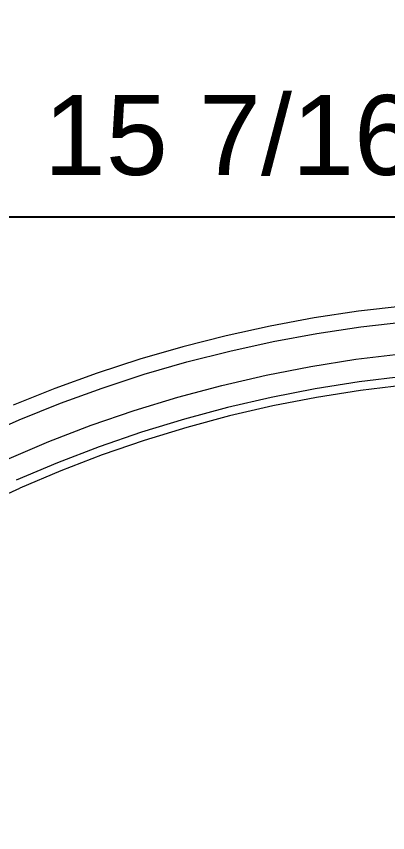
# Model space of a CAD drawing. Header units: inches. Extents: x -1 to 175, y 3 to 130.
# Drawn here: x 142.51 to 147.16, y 110.24 to 120.45 of the extents above; entities that cross this region are included whole.
import ezdxf

# ---------------------------------------------------------------- set-up
doc = ezdxf.new("R2010")
doc.units = ezdxf.units.IN
doc.header["$PDSIZE"] = -1
doc.layers.add('ZANO_R', color=7, linetype='Continuous', lineweight=0)
doc.layers.add('ZANO_W', color=1, linetype='Continuous', lineweight=0)
doc.styles.get("Standard").update_dxf_attribs({"font": 'ARIALUNI.TTF'})
doc.dimstyles.new('amerykanie', dxfattribs={"dimtxt": 50, "dimasz": 50, "dimexe": 0.5, "dimexo": 0.5, "dimgap": 1, "dimtad": 1, "dimdec": 0, "dimzin": 0, "dimlunit": 5, "dimtxsty": 'Standard', "dimcen": 0.09, "dimclrd": 1, "dimclre": 1, "dimclrt": 1, "dimazin": 0, "dimtfac": 1, "dimtdec": 0, "dimtmove": 0, "dimatfit": 3, "dimfxl": 1, "dimtzin": 0, "dimarcsym": 1})

# ---------------------------------------------------------------- blocks, each defined once
blk = doc.blocks.new('*D368')
at = {"layer": 'Defpoints', "color": 0}
for p in [(137.478, 117.937), (137.478, 117.485), (152.896, 110.017)]:
    blk.add_point(p, dxfattribs=at)
at = {"layer": 'ZANO_W', "color": 1, "lineweight": -2}
for p, q in [((137.478, 117.985), (137.478, 118.437)), ((152.896, 110.517), (152.896, 118.437)), ((151.896, 117.937), (138.478, 117.937))]:
    blk.add_line(p, q, dxfattribs=at)
at = {"layer": 'ZANO_W', "color": 1}
for points in [[(138.478, 118.103), (138.478, 117.77), (137.478, 117.937)], [(151.896, 117.77), (151.896, 118.103), (152.896, 117.937)]]:
    blk.add_solid(points, dxfattribs=at)
at = {"layer": 'ZANO_W', "color": 1, "insert": (145.187, 118.956), "char_height": 1, "attachment_point": 5}
blk.add_mtext('15 7/16', dxfattribs=at)

msp = doc.modelspace()

# ---------------------------------------------------------------- linework, layer by layer
at = {"layer": 'ZANO_R'}
for p, q in [((147.35599, 116.82343), (146.79814, 116.75836)), ((146.79814, 116.75836), (146.24275, 116.67482)), ((146.24275, 116.67482), (145.69045, 116.57291)), ((146.82358, 116.56316), (147.37509, 116.62751)), ((145.69045, 116.57291), (145.14182, 116.45272)), ((146.27451, 116.48055), (146.82358, 116.56316)), ((145.14182, 116.45272), (144.59749, 116.31441)), ((145.72848, 116.37976), (146.27451, 116.48055)), ((144.59749, 116.31441), (144.05804, 116.15812)), ((145.18609, 116.26091), (145.72848, 116.37976)), ((144.64795, 116.12413), (145.18609, 116.26091)), ((146.7648, 116.15773), (147.33072, 116.2272)), ((144.05804, 116.15812), (143.52408, 115.98401)), ((144.11464, 115.96957), (144.64795, 116.12413)), ((146.20166, 116.06856), (146.7648, 116.15773)), ((145.64196, 115.95979), (146.20166, 116.06856)), ((143.52408, 115.98401), (142.99618, 115.79229)), ((143.58675, 115.7974), (144.11464, 115.96957)), ((145.0864, 115.83156), (145.64196, 115.95979)), ((147.36143, 115.94327), (146.80568, 115.87508)), ((142.99618, 115.79229), (142.47493, 115.58317)), ((143.06487, 115.60781), (143.58675, 115.7974)), ((144.53566, 115.68402), (145.0864, 115.83156)), ((146.25265, 115.78755), (145.70301, 115.68079)), ((146.80568, 115.87508), (146.25265, 115.78755)), ((147.37282, 115.83576), (146.82086, 115.76804)), ((143.99039, 115.51735), (144.53566, 115.68402)), ((146.82086, 115.76804), (146.27158, 115.68112)), ((142.54956, 115.40101), (143.06487, 115.60781)), ((145.70301, 115.68079), (145.15743, 115.55493)), ((146.27158, 115.68112), (145.72568, 115.57509)), ((143.45128, 115.33176), (143.99039, 115.51735)), ((145.15743, 115.55493), (144.61657, 115.41012)), ((145.72568, 115.57509), (145.1838, 115.45009)), ((142.0414, 115.17722), (142.54956, 115.40101)), ((144.61657, 115.41012), (144.08109, 115.24653)), ((145.1838, 115.45009), (144.64662, 115.30627)), ((142.91897, 115.12747), (143.45128, 115.33176)), ((144.64662, 115.30627), (144.11477, 115.1438)), ((144.08109, 115.24653), (143.55164, 115.06437)), ((142.39411, 114.90473), (142.91897, 115.12747)), ((144.11477, 115.1438), (143.58892, 114.96289)), ((143.55164, 115.06437), (143.02886, 114.86385)), ((143.58892, 114.96289), (143.06969, 114.76375)), ((143.02886, 114.86385), (142.5134, 114.64523)), ((143.06969, 114.76375), (142.55772, 114.54662)), ((142.36372, 114.45877), (142.55772, 114.54662))]:
    msp.add_line(p, q, dxfattribs=at)

# ---------------------------------------------------------------- dimensions: what is measured, and where the dimension line sits
at = {"layer": 'ZANO_W'}
dim = msp.add_linear_dim(base=(137.47751, 117.93668), p1=(152.89644, 110.01747), p2=(137.47751, 117.48508), dimstyle='amerykanie', override={"dimtxt": 1, "dimasz": 1, "dimgap": 0.5, "dimdec": 4, "dimaunit": 1, "dimadec": 1, "dimtdec": 4, "dimtmove": 1, "dimfrac": 2}, dxfattribs=at)
dim.commit()
dim.dimension.update_dxf_attribs({"geometry": '*D368', "text_midpoint": (145.18698, 118.95578)})

doc.saveas('drawing.dxf')
